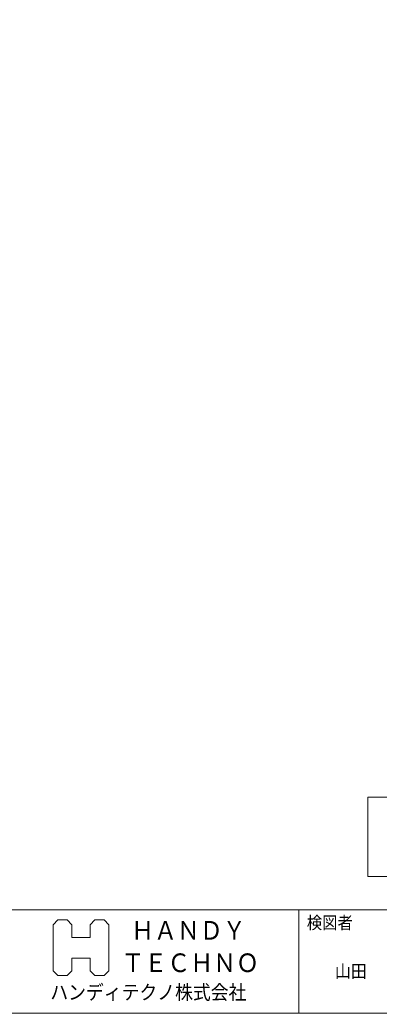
# Model space of a CAD drawing. Units: millimetres, scale not verified. Extents: x -450 to 450, y -136 to 136.
# Drawn here: x 244.9 to 290.1, y -136.5 to -11.4 of the extents above; entities that cross this region are included whole.
import ezdxf
from ezdxf.enums import TextEntityAlignment as Align

# ---------------------------------------------------------------- set-up
doc = ezdxf.new("R2010")
doc.units = ezdxf.units.MM
doc.header["$LTSCALE"] = 2
doc.layers.add('0-0_一般', color=4, linetype='Continuous', lineweight=9)
doc.styles.add('ＭＳ ゴシック', font='')
doc.styles.get('ＭＳ ゴシック').set_extended_font_data('MS Gothic')

# ---------------------------------------------------------------- blocks, each defined once
blk = doc.blocks.new('グループ-1')
at = {"layer": '0-0_一般', "color": 5}
blk.add_lwpolyline([(2012.831, -1256.531), (2015.124, -1256.531), (2016.325, -1257.741), (2016.325, -1269.321), (2015.124, -1270.531), (2012.831, -1270.531), (2011.63, -1269.32), (2011.63, -1266.152), (2007.019, -1266.152), (2007.02, -1269.321), (2005.819, -1270.531), (2003.526, -1270.531), (2002.326, -1269.321), (2002.325, -1257.741), (2003.526, -1256.531), (2005.819, -1256.531), (2007.019, -1257.741), (2007.019, -1260.91), (2011.63, -1260.91), (2011.63, -1257.741)], close=True, dxfattribs=at)
at = {"layer": '0-0_一般', "color": 7, "style": 'ＭＳ ゴシック', "width": 0.9}
for s, height, p in [('ＨＡＮＤＹ', 4.701, (2021.947, -1262.911)), ('ＴＥＣＨＮＯ', 4.701, (2019.519, -1271.071)), ('ハンディテクノ株式会社', 3.657, (2001.592, -1277.674))]:
    blk.add_text(s, height=height, dxfattribs=at).set_placement(p, align=Align.BOTTOM_LEFT)

msp = doc.modelspace()

# ---------------------------------------------------------------- linework, layer by layer
at = {"layer": '0-0_一般', "color": 7}
msp.add_line((280, -123.5), (280, -136.5), dxfattribs=at)
at = {"layer": '0-0_一般', "color": 5}
for points in [[(50, 136.5), (450, 136.5), (450, -123.5), (50, -123.5)], [(50, -123.5), (450, -123.5), (450, -136.5), (50, -136.5)]]:
    msp.add_lwpolyline(points, close=True, dxfattribs=at)
at = {"layer": '0-0_一般', "color": 7}
msp.add_lwpolyline([(423.594, -109.3), (288.693, -109.3), (288.693, -119.3), (423.594, -119.3)], close=True, dxfattribs=at)

# ---------------------------------------------------------------- block references
at = {"layer": '0-0_一般', "xscale": 0.5, "yscale": 0.5}
msp.add_blockref('グループ-1', (-752.107, 503.5), dxfattribs=at)

# ---------------------------------------------------------------- texts
at = {"layer": '0-0_一般', "color": 1, "style": 'ＭＳ ゴシック', "width": 0.9}
msp.add_text('検図者', height=1.569, dxfattribs=at).set_placement((280.998, -126.366), align=Align.BOTTOM_LEFT)
at = {"layer": '0-0_一般', "color": 7, "style": 'ＭＳ ゴシック', "width": 0.9}
msp.add_text('山田', height=1.633, dxfattribs=at).set_placement((284.531, -132.525), align=Align.BOTTOM_LEFT)

doc.saveas('drawing.dxf')
